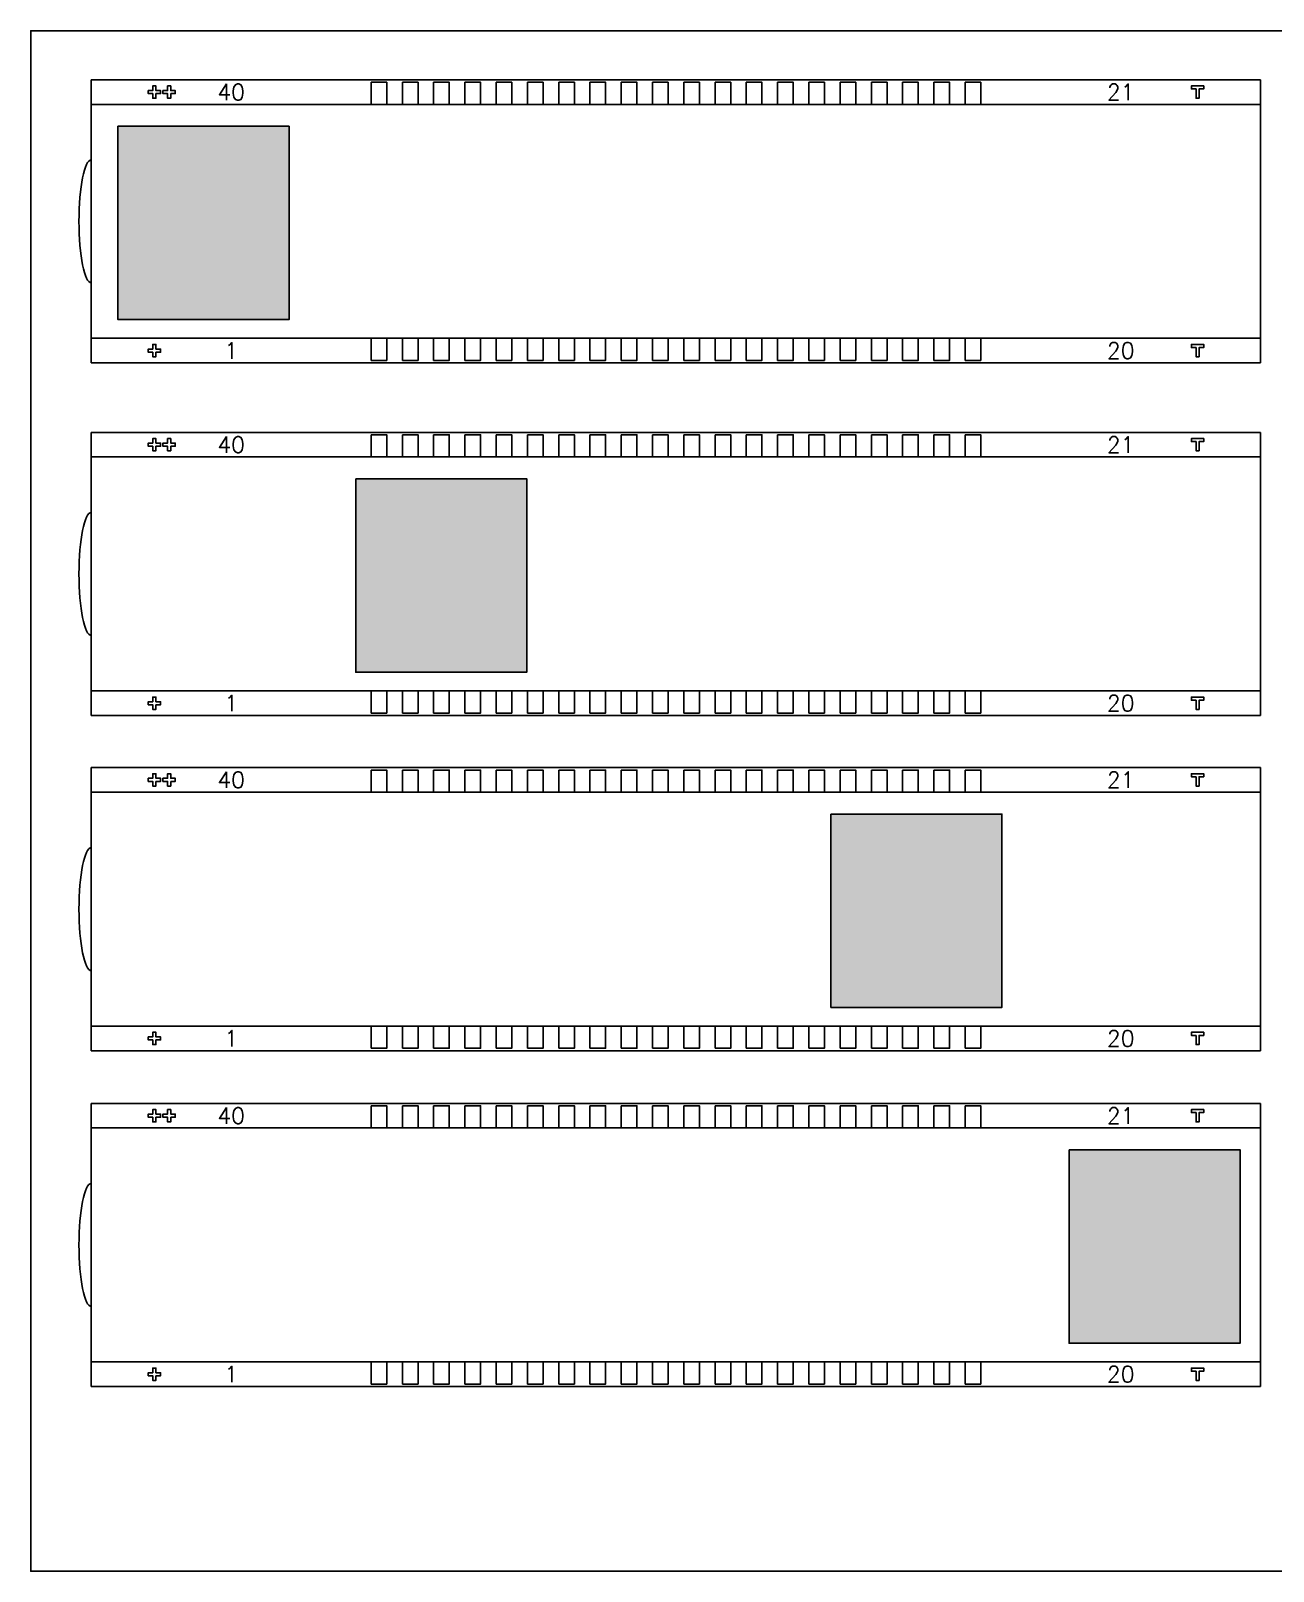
# Model space of a CAD drawing. Header units: millimetres. Extents: x 3718 to 70963, y 572 to 15149.
# Drawn here: x 4264 to 4364.9, y 571.5 to 696.7 of the extents above; entities that cross this region are included whole.
import ezdxf
from ezdxf.enums import TextEntityAlignment as Align

# ---------------------------------------------------------------- set-up
doc = ezdxf.new("R2010")
doc.units = ezdxf.units.MM
doc.header["$LTSCALE"] = 3
for name, color, linetype in [('DWG', 7, 'Continuous'), ('SY1', 2, 'Continuous'), ('SY2', 102, 'Continuous'), ('SY3', 150, 'Continuous'), ('SY4', 1, 'Continuous')]:
    doc.layers.add(name, color=color, linetype=linetype)
doc.styles.add('romans', font='romans.shx')

msp = doc.modelspace()

# ---------------------------------------------------------------- hatches: boundary and pattern name
at = {"layer": 'SY1', "linetype": 'Continuous'}
msp.add_hatch(color=256, dxfattribs=at).paths.add_polyline_path([(4304.273, 660.267), (4304.273, 644.555), (4290.372, 644.555), (4290.372, 660.267)])
at = {"layer": 'SY2', "linetype": 'Continuous'}
msp.add_hatch(color=256, dxfattribs=at).paths.add_polyline_path([(4284.954, 688.905), (4284.954, 673.193), (4271.054, 673.193), (4271.054, 688.905)])
at = {"layer": 'SY3', "linetype": 'Continuous'}
msp.add_hatch(color=256, dxfattribs=at).paths.add_polyline_path([(4362.223, 605.771), (4362.223, 590.059), (4348.323, 590.059), (4348.323, 605.771)])
at = {"layer": 'SY4', "linetype": 'Continuous'}
msp.add_hatch(color=256, dxfattribs=at).paths.add_polyline_path([(4342.874, 633.044), (4342.874, 617.332), (4328.974, 617.332), (4328.974, 633.044)])

# ---------------------------------------------------------------- linework, layer by layer
at = {"linetype": 'ByBlock'}
msp.add_lwpolyline([(4438.249, 571.549), (4263.976, 571.549), (4263.976, 696.653), (4438.249, 696.653)], close=True, dxfattribs=at)
at = {"layer": 'DWG'}
for p, q in [((4268.889, 669.678), (4268.889, 692.678)), ((4268.889, 692.678), (4363.889, 692.678)), ((4363.889, 669.678), (4363.889, 692.678)), ((4268.889, 690.678), (4363.889, 690.678)), ((4268.889, 671.678), (4363.889, 671.678)), ((4268.889, 669.678), (4363.889, 669.678)), ((4268.889, 641.04), (4268.889, 664.04)), ((4268.889, 664.04), (4363.889, 664.04)), ((4363.889, 641.04), (4363.889, 664.04)), ((4268.889, 662.04), (4363.889, 662.04)), ((4268.889, 643.04), (4363.889, 643.04)), ((4268.889, 641.04), (4363.889, 641.04)), ((4268.889, 636.817), (4363.889, 636.817)), ((4268.889, 613.817), (4268.889, 636.817)), ((4363.889, 613.817), (4363.889, 636.817)), ((4268.889, 634.817), (4363.889, 634.817)), ((4268.889, 615.817), (4363.889, 615.817)), ((4268.889, 613.817), (4363.889, 613.817)), ((4268.889, 609.544), (4363.889, 609.544)), ((4268.889, 586.544), (4268.889, 609.544)), ((4363.889, 586.544), (4363.889, 609.544)), ((4268.889, 607.544), (4363.889, 607.544)), ((4268.889, 588.544), (4363.889, 588.544)), ((4268.889, 586.544), (4363.889, 586.544))]:
    msp.add_line(p, q, dxfattribs=at)
for points in [[(4274.139, 691.553), (4274.139, 691.178), (4273.889, 691.178), (4273.889, 691.553), (4273.514, 691.553), (4273.514, 691.803), (4273.889, 691.803), (4273.889, 692.178), (4274.139, 692.178), (4274.139, 691.803), (4274.514, 691.803), (4274.514, 691.553)], [(4275.339, 691.553), (4275.339, 691.178), (4275.089, 691.178), (4275.089, 691.553), (4274.714, 691.553), (4274.714, 691.803), (4275.089, 691.803), (4275.089, 692.178), (4275.339, 692.178), (4275.339, 691.803), (4275.714, 691.803), (4275.714, 691.553)], [(4291.624, 692.478), (4291.624, 690.678), (4292.894, 690.678), (4292.894, 692.478)], [(4294.164, 692.478), (4294.164, 690.678), (4295.434, 690.678), (4295.434, 692.478)], [(4296.704, 692.478), (4296.704, 690.678), (4297.974, 690.678), (4297.974, 692.478)], [(4299.244, 692.478), (4299.244, 690.678), (4300.514, 690.678), (4300.514, 692.478)], [(4301.784, 692.478), (4301.784, 690.678), (4303.054, 690.678), (4303.054, 692.478)], [(4304.324, 692.478), (4304.324, 690.678), (4305.594, 690.678), (4305.594, 692.478)], [(4306.864, 692.478), (4306.864, 690.678), (4308.134, 690.678), (4308.134, 692.478)], [(4309.404, 692.478), (4309.404, 690.678), (4310.674, 690.678), (4310.674, 692.478)], [(4311.944, 692.478), (4311.944, 690.678), (4313.214, 690.678), (4313.214, 692.478)], [(4314.484, 692.478), (4314.484, 690.678), (4315.754, 690.678), (4315.754, 692.478)], [(4317.024, 692.478), (4317.024, 690.678), (4318.294, 690.678), (4318.294, 692.478)], [(4319.564, 692.478), (4319.564, 690.678), (4320.834, 690.678), (4320.834, 692.478)], [(4322.104, 692.478), (4322.104, 690.678), (4323.374, 690.678), (4323.374, 692.478)], [(4324.644, 692.478), (4324.644, 690.678), (4325.914, 690.678), (4325.914, 692.478)], [(4327.184, 692.478), (4327.184, 690.678), (4328.454, 690.678), (4328.454, 692.478)], [(4329.724, 692.478), (4329.724, 690.678), (4330.994, 690.678), (4330.994, 692.478)], [(4332.264, 692.478), (4332.264, 690.678), (4333.534, 690.678), (4333.534, 692.478)], [(4334.804, 692.478), (4334.804, 690.678), (4336.074, 690.678), (4336.074, 692.478)], [(4337.344, 692.478), (4337.344, 690.678), (4338.614, 690.678), (4338.614, 692.478)], [(4339.884, 692.478), (4339.884, 690.678), (4341.154, 690.678), (4341.154, 692.478)], [(4358.639, 691.928), (4358.639, 691.178), (4358.889, 691.178), (4358.889, 691.928), (4359.264, 691.928), (4359.264, 692.178), (4358.264, 692.178), (4358.264, 691.928)], [(4274.139, 670.553), (4274.139, 670.178), (4273.889, 670.178), (4273.889, 670.553), (4273.514, 670.553), (4273.514, 670.803), (4273.889, 670.803), (4273.889, 671.178), (4274.139, 671.178), (4274.139, 670.803), (4274.514, 670.803), (4274.514, 670.553)], [(4291.624, 669.878), (4291.624, 671.678), (4292.894, 671.678), (4292.894, 669.878)], [(4294.164, 669.878), (4294.164, 671.678), (4295.434, 671.678), (4295.434, 669.878)], [(4296.704, 669.878), (4296.704, 671.678), (4297.974, 671.678), (4297.974, 669.878)], [(4299.244, 669.878), (4299.244, 671.678), (4300.514, 671.678), (4300.514, 669.878)], [(4301.784, 669.878), (4301.784, 671.678), (4303.054, 671.678), (4303.054, 669.878)], [(4304.324, 669.878), (4304.324, 671.678), (4305.594, 671.678), (4305.594, 669.878)], [(4306.864, 669.878), (4306.864, 671.678), (4308.134, 671.678), (4308.134, 669.878)], [(4309.404, 669.878), (4309.404, 671.678), (4310.674, 671.678), (4310.674, 669.878)], [(4311.944, 669.878), (4311.944, 671.678), (4313.214, 671.678), (4313.214, 669.878)], [(4314.484, 669.878), (4314.484, 671.678), (4315.754, 671.678), (4315.754, 669.878)], [(4317.024, 669.878), (4317.024, 671.678), (4318.294, 671.678), (4318.294, 669.878)], [(4319.564, 669.878), (4319.564, 671.678), (4320.834, 671.678), (4320.834, 669.878)], [(4322.104, 669.878), (4322.104, 671.678), (4323.374, 671.678), (4323.374, 669.878)], [(4324.644, 669.878), (4324.644, 671.678), (4325.914, 671.678), (4325.914, 669.878)], [(4327.184, 669.878), (4327.184, 671.678), (4328.454, 671.678), (4328.454, 669.878)], [(4329.724, 669.878), (4329.724, 671.678), (4330.994, 671.678), (4330.994, 669.878)], [(4332.264, 669.878), (4332.264, 671.678), (4333.534, 671.678), (4333.534, 669.878)], [(4334.804, 669.878), (4334.804, 671.678), (4336.074, 671.678), (4336.074, 669.878)], [(4337.344, 669.878), (4337.344, 671.678), (4338.614, 671.678), (4338.614, 669.878)], [(4339.884, 669.878), (4339.884, 671.678), (4341.154, 671.678), (4341.154, 669.878)], [(4358.639, 670.928), (4358.639, 670.178), (4358.889, 670.178), (4358.889, 670.928), (4359.264, 670.928), (4359.264, 671.178), (4358.264, 671.178), (4358.264, 670.928)], [(4274.139, 662.915), (4274.139, 662.54), (4273.889, 662.54), (4273.889, 662.915), (4273.514, 662.915), (4273.514, 663.165), (4273.889, 663.165), (4273.889, 663.54), (4274.139, 663.54), (4274.139, 663.165), (4274.514, 663.165), (4274.514, 662.915)], [(4275.339, 662.915), (4275.339, 662.54), (4275.089, 662.54), (4275.089, 662.915), (4274.714, 662.915), (4274.714, 663.165), (4275.089, 663.165), (4275.089, 663.54), (4275.339, 663.54), (4275.339, 663.165), (4275.714, 663.165), (4275.714, 662.915)], [(4291.624, 663.84), (4291.624, 662.04), (4292.894, 662.04), (4292.894, 663.84)], [(4294.164, 663.84), (4294.164, 662.04), (4295.434, 662.04), (4295.434, 663.84)], [(4296.704, 663.84), (4296.704, 662.04), (4297.974, 662.04), (4297.974, 663.84)], [(4299.244, 663.84), (4299.244, 662.04), (4300.514, 662.04), (4300.514, 663.84)], [(4301.784, 663.84), (4301.784, 662.04), (4303.054, 662.04), (4303.054, 663.84)], [(4304.324, 663.84), (4304.324, 662.04), (4305.594, 662.04), (4305.594, 663.84)], [(4306.864, 663.84), (4306.864, 662.04), (4308.134, 662.04), (4308.134, 663.84)], [(4309.404, 663.84), (4309.404, 662.04), (4310.674, 662.04), (4310.674, 663.84)], [(4311.944, 663.84), (4311.944, 662.04), (4313.214, 662.04), (4313.214, 663.84)], [(4314.484, 663.84), (4314.484, 662.04), (4315.754, 662.04), (4315.754, 663.84)], [(4317.024, 663.84), (4317.024, 662.04), (4318.294, 662.04), (4318.294, 663.84)], [(4319.564, 663.84), (4319.564, 662.04), (4320.834, 662.04), (4320.834, 663.84)], [(4322.104, 663.84), (4322.104, 662.04), (4323.374, 662.04), (4323.374, 663.84)], [(4324.644, 663.84), (4324.644, 662.04), (4325.914, 662.04), (4325.914, 663.84)], [(4327.184, 663.84), (4327.184, 662.04), (4328.454, 662.04), (4328.454, 663.84)], [(4329.724, 663.84), (4329.724, 662.04), (4330.994, 662.04), (4330.994, 663.84)], [(4332.264, 663.84), (4332.264, 662.04), (4333.534, 662.04), (4333.534, 663.84)], [(4334.804, 663.84), (4334.804, 662.04), (4336.074, 662.04), (4336.074, 663.84)], [(4337.344, 663.84), (4337.344, 662.04), (4338.614, 662.04), (4338.614, 663.84)], [(4339.884, 663.84), (4339.884, 662.04), (4341.154, 662.04), (4341.154, 663.84)], [(4358.639, 663.29), (4358.639, 662.54), (4358.889, 662.54), (4358.889, 663.29), (4359.264, 663.29), (4359.264, 663.54), (4358.264, 663.54), (4358.264, 663.29)], [(4291.624, 641.24), (4291.624, 643.04), (4292.894, 643.04), (4292.894, 641.24)], [(4294.164, 641.24), (4294.164, 643.04), (4295.434, 643.04), (4295.434, 641.24)], [(4296.704, 641.24), (4296.704, 643.04), (4297.974, 643.04), (4297.974, 641.24)], [(4299.244, 641.24), (4299.244, 643.04), (4300.514, 643.04), (4300.514, 641.24)], [(4301.784, 641.24), (4301.784, 643.04), (4303.054, 643.04), (4303.054, 641.24)], [(4304.324, 641.24), (4304.324, 643.04), (4305.594, 643.04), (4305.594, 641.24)], [(4306.864, 641.24), (4306.864, 643.04), (4308.134, 643.04), (4308.134, 641.24)], [(4309.404, 641.24), (4309.404, 643.04), (4310.674, 643.04), (4310.674, 641.24)], [(4311.944, 641.24), (4311.944, 643.04), (4313.214, 643.04), (4313.214, 641.24)], [(4314.484, 641.24), (4314.484, 643.04), (4315.754, 643.04), (4315.754, 641.24)], [(4317.024, 641.24), (4317.024, 643.04), (4318.294, 643.04), (4318.294, 641.24)], [(4319.564, 641.24), (4319.564, 643.04), (4320.834, 643.04), (4320.834, 641.24)], [(4322.104, 641.24), (4322.104, 643.04), (4323.374, 643.04), (4323.374, 641.24)], [(4324.644, 641.24), (4324.644, 643.04), (4325.914, 643.04), (4325.914, 641.24)], [(4327.184, 641.24), (4327.184, 643.04), (4328.454, 643.04), (4328.454, 641.24)], [(4329.724, 641.24), (4329.724, 643.04), (4330.994, 643.04), (4330.994, 641.24)], [(4332.264, 641.24), (4332.264, 643.04), (4333.534, 643.04), (4333.534, 641.24)], [(4334.804, 641.24), (4334.804, 643.04), (4336.074, 643.04), (4336.074, 641.24)], [(4337.344, 641.24), (4337.344, 643.04), (4338.614, 643.04), (4338.614, 641.24)], [(4339.884, 641.24), (4339.884, 643.04), (4341.154, 643.04), (4341.154, 641.24)], [(4274.139, 641.915), (4274.139, 641.54), (4273.889, 641.54), (4273.889, 641.915), (4273.514, 641.915), (4273.514, 642.165), (4273.889, 642.165), (4273.889, 642.54), (4274.139, 642.54), (4274.139, 642.165), (4274.514, 642.165), (4274.514, 641.915)], [(4358.639, 642.29), (4358.639, 641.54), (4358.889, 641.54), (4358.889, 642.29), (4359.264, 642.29), (4359.264, 642.54), (4358.264, 642.54), (4358.264, 642.29)], [(4274.139, 635.692), (4274.139, 635.317), (4273.889, 635.317), (4273.889, 635.692), (4273.514, 635.692), (4273.514, 635.942), (4273.889, 635.942), (4273.889, 636.317), (4274.139, 636.317), (4274.139, 635.942), (4274.514, 635.942), (4274.514, 635.692)], [(4275.339, 635.692), (4275.339, 635.317), (4275.089, 635.317), (4275.089, 635.692), (4274.714, 635.692), (4274.714, 635.942), (4275.089, 635.942), (4275.089, 636.317), (4275.339, 636.317), (4275.339, 635.942), (4275.714, 635.942), (4275.714, 635.692)], [(4291.624, 636.617), (4291.624, 634.817), (4292.894, 634.817), (4292.894, 636.617)], [(4294.164, 636.617), (4294.164, 634.817), (4295.434, 634.817), (4295.434, 636.617)], [(4296.704, 636.617), (4296.704, 634.817), (4297.974, 634.817), (4297.974, 636.617)], [(4299.244, 636.617), (4299.244, 634.817), (4300.514, 634.817), (4300.514, 636.617)], [(4301.784, 636.617), (4301.784, 634.817), (4303.054, 634.817), (4303.054, 636.617)], [(4304.324, 636.617), (4304.324, 634.817), (4305.594, 634.817), (4305.594, 636.617)], [(4306.864, 636.617), (4306.864, 634.817), (4308.134, 634.817), (4308.134, 636.617)], [(4309.404, 636.617), (4309.404, 634.817), (4310.674, 634.817), (4310.674, 636.617)], [(4311.944, 636.617), (4311.944, 634.817), (4313.214, 634.817), (4313.214, 636.617)], [(4314.484, 636.617), (4314.484, 634.817), (4315.754, 634.817), (4315.754, 636.617)], [(4317.024, 636.617), (4317.024, 634.817), (4318.294, 634.817), (4318.294, 636.617)], [(4319.564, 636.617), (4319.564, 634.817), (4320.834, 634.817), (4320.834, 636.617)], [(4322.104, 636.617), (4322.104, 634.817), (4323.374, 634.817), (4323.374, 636.617)], [(4324.644, 636.617), (4324.644, 634.817), (4325.914, 634.817), (4325.914, 636.617)], [(4327.184, 636.617), (4327.184, 634.817), (4328.454, 634.817), (4328.454, 636.617)], [(4329.724, 636.617), (4329.724, 634.817), (4330.994, 634.817), (4330.994, 636.617)], [(4332.264, 636.617), (4332.264, 634.817), (4333.534, 634.817), (4333.534, 636.617)], [(4334.804, 636.617), (4334.804, 634.817), (4336.074, 634.817), (4336.074, 636.617)], [(4337.344, 636.617), (4337.344, 634.817), (4338.614, 634.817), (4338.614, 636.617)], [(4339.884, 636.617), (4339.884, 634.817), (4341.154, 634.817), (4341.154, 636.617)], [(4358.639, 636.067), (4358.639, 635.317), (4358.889, 635.317), (4358.889, 636.067), (4359.264, 636.067), (4359.264, 636.317), (4358.264, 636.317), (4358.264, 636.067)], [(4291.624, 614.017), (4291.624, 615.817), (4292.894, 615.817), (4292.894, 614.017)], [(4294.164, 614.017), (4294.164, 615.817), (4295.434, 615.817), (4295.434, 614.017)], [(4296.704, 614.017), (4296.704, 615.817), (4297.974, 615.817), (4297.974, 614.017)], [(4299.244, 614.017), (4299.244, 615.817), (4300.514, 615.817), (4300.514, 614.017)], [(4301.784, 614.017), (4301.784, 615.817), (4303.054, 615.817), (4303.054, 614.017)], [(4304.324, 614.017), (4304.324, 615.817), (4305.594, 615.817), (4305.594, 614.017)], [(4306.864, 614.017), (4306.864, 615.817), (4308.134, 615.817), (4308.134, 614.017)], [(4309.404, 614.017), (4309.404, 615.817), (4310.674, 615.817), (4310.674, 614.017)], [(4311.944, 614.017), (4311.944, 615.817), (4313.214, 615.817), (4313.214, 614.017)], [(4314.484, 614.017), (4314.484, 615.817), (4315.754, 615.817), (4315.754, 614.017)], [(4317.024, 614.017), (4317.024, 615.817), (4318.294, 615.817), (4318.294, 614.017)], [(4319.564, 614.017), (4319.564, 615.817), (4320.834, 615.817), (4320.834, 614.017)], [(4322.104, 614.017), (4322.104, 615.817), (4323.374, 615.817), (4323.374, 614.017)], [(4324.644, 614.017), (4324.644, 615.817), (4325.914, 615.817), (4325.914, 614.017)], [(4327.184, 614.017), (4327.184, 615.817), (4328.454, 615.817), (4328.454, 614.017)], [(4329.724, 614.017), (4329.724, 615.817), (4330.994, 615.817), (4330.994, 614.017)], [(4332.264, 614.017), (4332.264, 615.817), (4333.534, 615.817), (4333.534, 614.017)], [(4334.804, 614.017), (4334.804, 615.817), (4336.074, 615.817), (4336.074, 614.017)], [(4337.344, 614.017), (4337.344, 615.817), (4338.614, 615.817), (4338.614, 614.017)], [(4339.884, 614.017), (4339.884, 615.817), (4341.154, 615.817), (4341.154, 614.017)], [(4274.139, 614.692), (4274.139, 614.317), (4273.889, 614.317), (4273.889, 614.692), (4273.514, 614.692), (4273.514, 614.942), (4273.889, 614.942), (4273.889, 615.317), (4274.139, 615.317), (4274.139, 614.942), (4274.514, 614.942), (4274.514, 614.692)], [(4358.639, 615.067), (4358.639, 614.317), (4358.889, 614.317), (4358.889, 615.067), (4359.264, 615.067), (4359.264, 615.317), (4358.264, 615.317), (4358.264, 615.067)], [(4291.624, 609.344), (4291.624, 607.544), (4292.894, 607.544), (4292.894, 609.344)], [(4294.164, 609.344), (4294.164, 607.544), (4295.434, 607.544), (4295.434, 609.344)], [(4296.704, 609.344), (4296.704, 607.544), (4297.974, 607.544), (4297.974, 609.344)], [(4299.244, 609.344), (4299.244, 607.544), (4300.514, 607.544), (4300.514, 609.344)], [(4301.784, 609.344), (4301.784, 607.544), (4303.054, 607.544), (4303.054, 609.344)], [(4304.324, 609.344), (4304.324, 607.544), (4305.594, 607.544), (4305.594, 609.344)], [(4306.864, 609.344), (4306.864, 607.544), (4308.134, 607.544), (4308.134, 609.344)], [(4309.404, 609.344), (4309.404, 607.544), (4310.674, 607.544), (4310.674, 609.344)], [(4311.944, 609.344), (4311.944, 607.544), (4313.214, 607.544), (4313.214, 609.344)], [(4314.484, 609.344), (4314.484, 607.544), (4315.754, 607.544), (4315.754, 609.344)], [(4317.024, 609.344), (4317.024, 607.544), (4318.294, 607.544), (4318.294, 609.344)], [(4319.564, 609.344), (4319.564, 607.544), (4320.834, 607.544), (4320.834, 609.344)], [(4322.104, 609.344), (4322.104, 607.544), (4323.374, 607.544), (4323.374, 609.344)], [(4324.644, 609.344), (4324.644, 607.544), (4325.914, 607.544), (4325.914, 609.344)], [(4327.184, 609.344), (4327.184, 607.544), (4328.454, 607.544), (4328.454, 609.344)], [(4329.724, 609.344), (4329.724, 607.544), (4330.994, 607.544), (4330.994, 609.344)], [(4332.264, 609.344), (4332.264, 607.544), (4333.534, 607.544), (4333.534, 609.344)], [(4334.804, 609.344), (4334.804, 607.544), (4336.074, 607.544), (4336.074, 609.344)], [(4337.344, 609.344), (4337.344, 607.544), (4338.614, 607.544), (4338.614, 609.344)], [(4339.884, 609.344), (4339.884, 607.544), (4341.154, 607.544), (4341.154, 609.344)], [(4274.139, 608.419), (4274.139, 608.044), (4273.889, 608.044), (4273.889, 608.419), (4273.514, 608.419), (4273.514, 608.669), (4273.889, 608.669), (4273.889, 609.044), (4274.139, 609.044), (4274.139, 608.669), (4274.514, 608.669), (4274.514, 608.419)], [(4275.339, 608.419), (4275.339, 608.044), (4275.089, 608.044), (4275.089, 608.419), (4274.714, 608.419), (4274.714, 608.669), (4275.089, 608.669), (4275.089, 609.044), (4275.339, 609.044), (4275.339, 608.669), (4275.714, 608.669), (4275.714, 608.419)], [(4358.639, 608.794), (4358.639, 608.044), (4358.889, 608.044), (4358.889, 608.794), (4359.264, 608.794), (4359.264, 609.044), (4358.264, 609.044), (4358.264, 608.794)], [(4274.139, 587.419), (4274.139, 587.044), (4273.889, 587.044), (4273.889, 587.419), (4273.514, 587.419), (4273.514, 587.669), (4273.889, 587.669), (4273.889, 588.044), (4274.139, 588.044), (4274.139, 587.669), (4274.514, 587.669), (4274.514, 587.419)], [(4291.624, 586.744), (4291.624, 588.544), (4292.894, 588.544), (4292.894, 586.744)], [(4294.164, 586.744), (4294.164, 588.544), (4295.434, 588.544), (4295.434, 586.744)], [(4296.704, 586.744), (4296.704, 588.544), (4297.974, 588.544), (4297.974, 586.744)], [(4299.244, 586.744), (4299.244, 588.544), (4300.514, 588.544), (4300.514, 586.744)], [(4301.784, 586.744), (4301.784, 588.544), (4303.054, 588.544), (4303.054, 586.744)], [(4304.324, 586.744), (4304.324, 588.544), (4305.594, 588.544), (4305.594, 586.744)], [(4306.864, 586.744), (4306.864, 588.544), (4308.134, 588.544), (4308.134, 586.744)], [(4309.404, 586.744), (4309.404, 588.544), (4310.674, 588.544), (4310.674, 586.744)], [(4311.944, 586.744), (4311.944, 588.544), (4313.214, 588.544), (4313.214, 586.744)], [(4314.484, 586.744), (4314.484, 588.544), (4315.754, 588.544), (4315.754, 586.744)], [(4317.024, 586.744), (4317.024, 588.544), (4318.294, 588.544), (4318.294, 586.744)], [(4319.564, 586.744), (4319.564, 588.544), (4320.834, 588.544), (4320.834, 586.744)], [(4322.104, 586.744), (4322.104, 588.544), (4323.374, 588.544), (4323.374, 586.744)], [(4324.644, 586.744), (4324.644, 588.544), (4325.914, 588.544), (4325.914, 586.744)], [(4327.184, 586.744), (4327.184, 588.544), (4328.454, 588.544), (4328.454, 586.744)], [(4329.724, 586.744), (4329.724, 588.544), (4330.994, 588.544), (4330.994, 586.744)], [(4332.264, 586.744), (4332.264, 588.544), (4333.534, 588.544), (4333.534, 586.744)], [(4334.804, 586.744), (4334.804, 588.544), (4336.074, 588.544), (4336.074, 586.744)], [(4337.344, 586.744), (4337.344, 588.544), (4338.614, 588.544), (4338.614, 586.744)], [(4339.884, 586.744), (4339.884, 588.544), (4341.154, 588.544), (4341.154, 586.744)], [(4358.639, 587.794), (4358.639, 587.044), (4358.889, 587.044), (4358.889, 587.794), (4359.264, 587.794), (4359.264, 588.044), (4358.264, 588.044), (4358.264, 587.794)]]:
    msp.add_lwpolyline(points, close=True, dxfattribs=at)
for centre in [(4268.889, 681.178), (4268.889, 652.54), (4268.889, 625.317), (4268.889, 598.044)]:
    msp.add_ellipse(centre, major_axis=(0, -5), ratio=0.2, start_param=3.1415927, end_param=6.2831853, dxfattribs=at)
at = {"layer": 'SY1'}
msp.add_lwpolyline([(4290.372, 660.267), (4290.372, 644.555), (4304.273, 644.555), (4304.273, 660.267)], close=True, dxfattribs=at)
at = {"layer": 'SY2'}
msp.add_lwpolyline([(4271.054, 688.905), (4271.054, 673.193), (4284.954, 673.193), (4284.954, 688.905)], close=True, dxfattribs=at)
at = {"layer": 'SY3'}
msp.add_lwpolyline([(4348.323, 605.771), (4348.323, 590.059), (4362.223, 590.059), (4362.223, 605.771)], close=True, dxfattribs=at)
at = {"layer": 'SY4'}
msp.add_lwpolyline([(4328.974, 633.044), (4328.974, 617.332), (4342.874, 617.332), (4342.874, 633.044)], close=True, dxfattribs=at)

# ---------------------------------------------------------------- texts
at = {"layer": 'DWG', "style": 'romans'}
for s, p in [('40', (4280.256, 691.678)), ('21', (4352.521, 691.678)), ('1', (4280.256, 670.678)), ('20', (4352.521, 670.678)), ('40', (4280.256, 663.04)), ('21', (4352.521, 663.04)), ('1', (4280.256, 642.04)), ('20', (4352.521, 642.04)), ('40', (4280.256, 635.817)), ('21', (4352.521, 635.817)), ('1', (4280.256, 614.817)), ('20', (4352.521, 614.817)), ('40', (4280.256, 608.544)), ('21', (4352.521, 608.544)), ('1', (4280.256, 587.544)), ('20', (4352.521, 587.544))]:
    msp.add_text(s, height=1.31, dxfattribs=at).set_placement(p, align=Align.MIDDLE)

doc.saveas('drawing.dxf')
